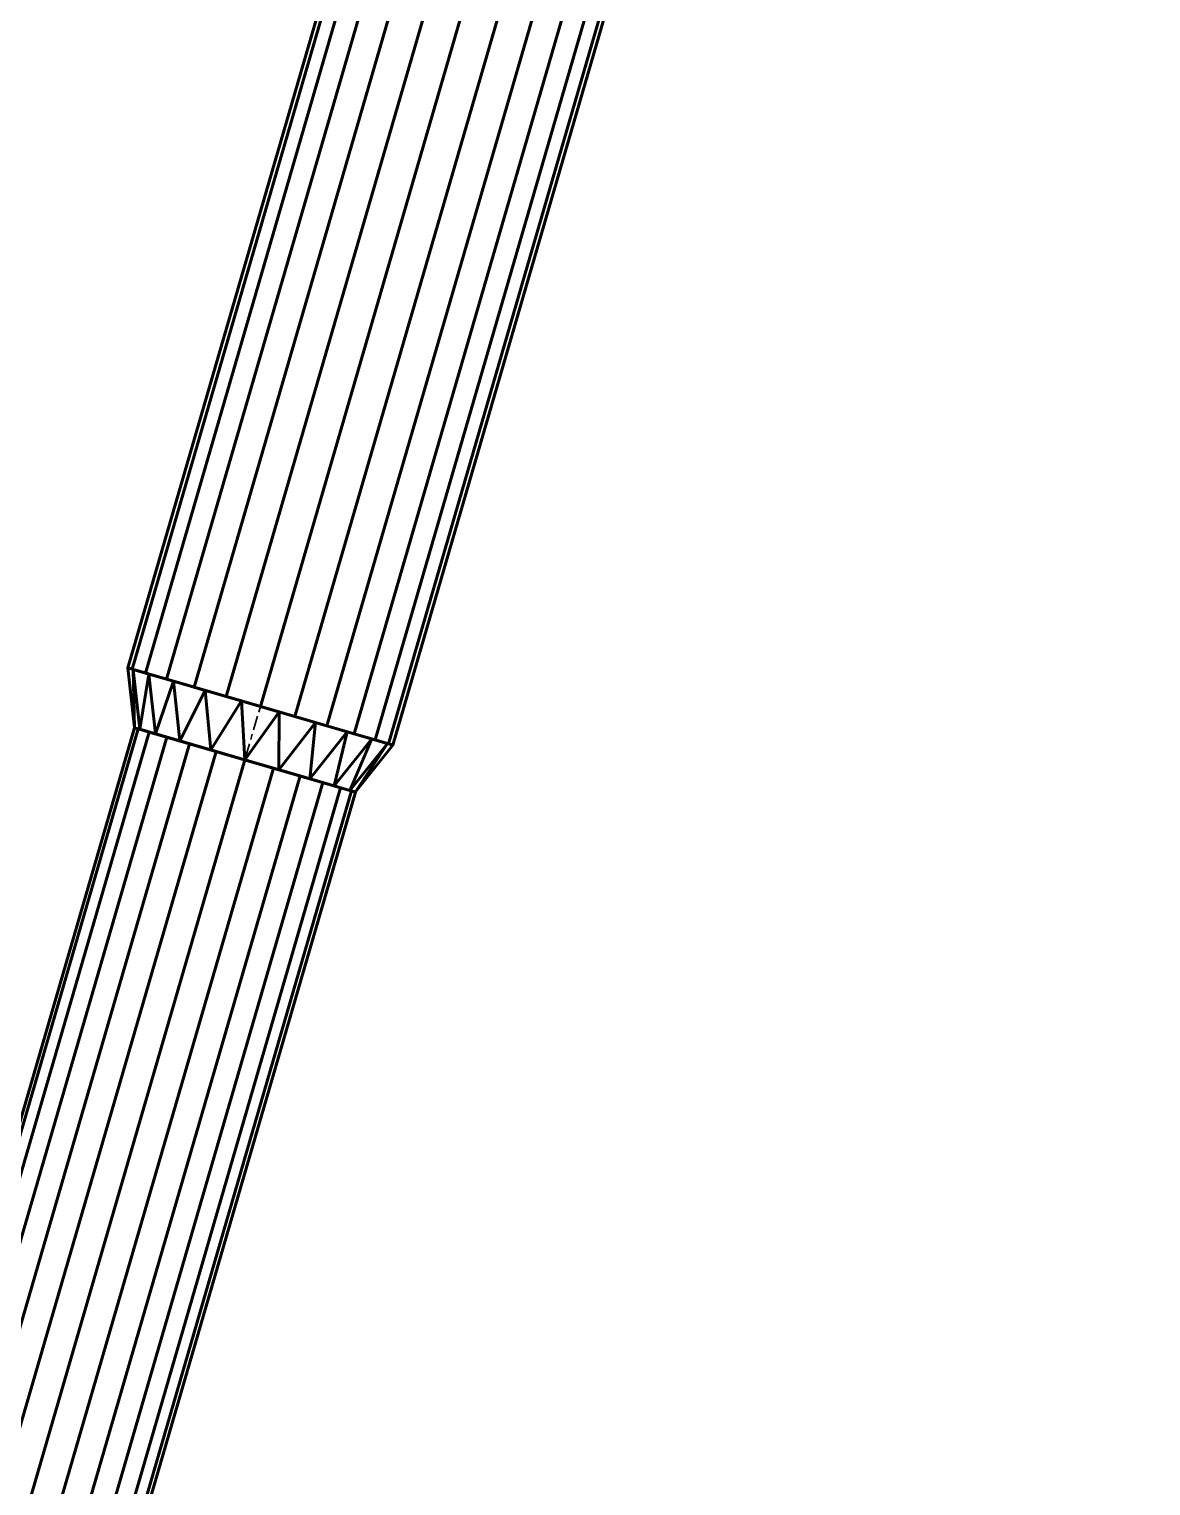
# Model space of a CAD drawing. Header units: inches. Extents: x -1654 to 1344, y -1538 to 36.
# Drawn here: x -804.2 to -755.5, y -530.1 to -466.9 of the extents above; entities that cross this region are included whole.
import ezdxf

# ---------------------------------------------------------------- set-up
doc = ezdxf.new("R2010")
doc.units = ezdxf.units.IN
doc.header["$MEASUREMENT"] = 0
doc.linetypes.add('Center', pattern=[1.25, 0.25, -0.1875, 0.625, -0.1875])
doc.layers.add('M-HVAC-DUCT', color=1, linetype='Center', lineweight=30)
doc.layers.add('M-HVAC-DUCT-SA', color=1, linetype='Continuous', lineweight=50)

# ---------------------------------------------------------------- blocks, each defined once
blk = doc.blocks.new('Round Transition - Angle - 45 Degree-838119-_3D_')
at = {"layer": 'M-HVAC-DUCT', "color": 8, "linetype": 'Continuous', "lineweight": 50}
mesh = blk.add_polyface(dxfattribs=at)
corners = [(0, -6), (0, -5.757, 1.69), (0, -5.048, 3.244), (0, -3.929, 4.534), (0, -2.492, 5.458), (0, -0.854, 5.939), (0, 0.854, 5.939), (0, 2.492, 5.458), (0, 3.929, 4.534), (0, 5.048, 3.244), (0, 5.757, 1.69), (0, 6), (0, 5.757, -1.69), (0, 5.048, -3.244), (0, 3.929, -4.534), (0, 2.492, -5.458), (0, 0.854, -5.939), (0, -0.854, -5.939), (0, -2.492, -5.458), (0, -3.929, -4.534), (0, -5.048, -3.244), (0, -5.757, -1.69)]
mesh.append_faces([[corners[k] for k in face] for face in [(11, 9, 10)]], dxfattribs={"vtx0": -1, "color": 8})
mesh.append_faces([[corners[k] for k in face] for face in [(14, 3, 12, 13), (12, 3, 11)]], dxfattribs={"vtx0": -1, "vtx1": -1, "color": 8})
mesh.append_faces([[corners[k] for k in face] for face in [(15, 0, 3, 14)]], dxfattribs={"vtx0": -1, "vtx1": -1, "vtx2": -1, "color": 8})
mesh.append_faces([[corners[k] for k in face] for face in [(11, 7, 8, 9), (0, 15, 16, 17)]], dxfattribs={"vtx0": -1, "vtx3": -1, "color": 8})
mesh.append_faces([[corners[k] for k in face] for face in [(6, 7, 11, 5)]], dxfattribs={"vtx1": -1, "vtx2": -1, "color": 8})
mesh.append_faces([[corners[k] for k in face] for face in [(20, 21, 0, 19)]], dxfattribs={"vtx2": -1, "color": 8})
mesh.append_faces([[corners[k] for k in face] for face in [(3, 4, 5, 11), (17, 18, 19, 0)]], dxfattribs={"vtx2": -1, "vtx3": -1, "color": 8})
mesh.append_faces([[corners[k] for k in face] for face in [(0, 1, 2, 3)]], dxfattribs={"vtx3": -1, "color": 8})
mesh = blk.add_polyface(dxfattribs=at)
corners = [(0, -6), (0, -5.757, -1.69), (0, -5.048, -3.244), (0, -3.929, -4.534), (0, -2.492, -5.458), (0, -0.854, -5.939), (0, 0.854, -5.939), (0, 2.492, -5.458), (0, 3.929, -4.534), (0, 5.048, -3.244), (0, 5.757, -1.69), (0, 6), (2.414, 5), (2.414, 4.755, -1.545), (2.414, 4.045, -2.939), (2.414, 2.939, -4.045), (2.414, 1.545, -4.755), (2.414, 0, -5), (2.414, -1.545, -4.755), (2.414, -2.939, -4.045), (2.414, -4.045, -2.939), (2.414, -4.755, -1.545), (2.414, -5)]
mesh.append_faces([[corners[k] for k in face] for face in [(12, 10, 11)]], dxfattribs={"vtx0": -1, "color": 8})
mesh.append_faces([[corners[k] for k in face] for face in [(9, 14, 8), (5, 18, 4), (4, 19, 3)]], dxfattribs={"vtx0": -1, "vtx1": -1, "color": 8})
mesh.append_faces([[corners[k] for k in face] for face in [(13, 9, 10), (15, 7, 8), (20, 2, 3), (17, 5, 6)]], dxfattribs={"vtx0": -1, "vtx2": -1, "color": 8})
mesh.append_faces([[corners[k] for k in face] for face in [(0, 1, 22)]], dxfattribs={"vtx1": -1, "color": 8})
mesh.append_faces([[corners[k] for k in face] for face in [(12, 13, 10), (15, 16, 7), (14, 15, 8), (13, 14, 9), (6, 7, 16), (16, 17, 6), (18, 19, 4), (17, 18, 5), (21, 22, 1), (20, 21, 2), (19, 20, 3), (1, 2, 21)]], dxfattribs={"vtx1": -1, "vtx2": -1, "color": 8})
mesh = blk.add_polyface(dxfattribs=at)
corners = [(0, 6), (0, 5.757, 1.69), (0, 5.048, 3.244), (0, 3.929, 4.534), (0, 2.492, 5.458), (0, 0.854, 5.939), (0, -0.854, 5.939), (0, -2.492, 5.458), (0, -3.929, 4.534), (0, -5.048, 3.244), (0, -5.757, 1.69), (0, -6), (2.414, -5), (2.414, -4.755, 1.545), (2.414, -4.045, 2.939), (2.414, -2.939, 4.045), (2.414, -1.545, 4.755), (2.414, 0, 5), (2.414, 1.545, 4.755), (2.414, 2.939, 4.045), (2.414, 4.045, 2.939), (2.414, 4.755, 1.545), (2.414, 5)]
mesh.append_faces([[corners[k] for k in face] for face in [(12, 10, 11)]], dxfattribs={"vtx0": -1, "color": 8})
mesh.append_faces([[corners[k] for k in face] for face in [(9, 14, 8), (5, 18, 4), (4, 19, 3)]], dxfattribs={"vtx0": -1, "vtx1": -1, "color": 8})
mesh.append_faces([[corners[k] for k in face] for face in [(13, 9, 10), (15, 7, 8), (20, 2, 3), (17, 5, 6)]], dxfattribs={"vtx0": -1, "vtx2": -1, "color": 8})
mesh.append_faces([[corners[k] for k in face] for face in [(0, 1, 22)]], dxfattribs={"vtx1": -1, "color": 8})
mesh.append_faces([[corners[k] for k in face] for face in [(12, 13, 10), (15, 16, 7), (14, 15, 8), (13, 14, 9), (6, 7, 16), (16, 17, 6), (18, 19, 4), (17, 18, 5), (21, 22, 1), (20, 21, 2), (19, 20, 3), (1, 2, 21)]], dxfattribs={"vtx1": -1, "vtx2": -1, "color": 8})
mesh = blk.add_polyface(dxfattribs=at)
corners = [(2.414, -5), (2.414, -4.755, -1.545), (2.414, -4.045, -2.939), (2.414, -2.939, -4.045), (2.414, -1.545, -4.755), (2.414, 0, -5), (2.414, 1.545, -4.755), (2.414, 2.939, -4.045), (2.414, 4.045, -2.939), (2.414, 4.755, -1.545), (2.414, 5), (2.414, 4.755, 1.545), (2.414, 4.045, 2.939), (2.414, 2.939, 4.045), (2.414, 1.545, 4.755), (2.414, 0, 5), (2.414, -1.545, 4.755), (2.414, -2.939, 4.045), (2.414, -4.045, 2.939), (2.414, -4.755, 1.545)]
mesh.append_faces([[corners[k] for k in face] for face in [(9, 19, 4, 6)]], dxfattribs={"vtx0": -1, "vtx1": -1, "vtx2": -1, "vtx3": -1, "color": 8})
mesh.append_faces([[corners[k] for k in face] for face in [(9, 15, 16, 17), (9, 17, 18, 19)]], dxfattribs={"vtx0": -1, "vtx3": -1, "color": 8})
mesh.append_faces([[corners[k] for k in face] for face in [(1, 2, 19, 0), (8, 9, 6, 7)]], dxfattribs={"vtx1": -1, "color": 8})
mesh.append_faces([[corners[k] for k in face] for face in [(14, 15, 9, 13), (12, 13, 9)]], dxfattribs={"vtx1": -1, "vtx2": -1, "color": 8})
mesh.append_faces([[corners[k] for k in face] for face in [(4, 5, 6)]], dxfattribs={"vtx2": -1, "color": 8})
mesh.append_faces([[corners[k] for k in face] for face in [(2, 3, 4, 19)]], dxfattribs={"vtx2": -1, "vtx3": -1, "color": 8})
mesh.append_faces([[corners[k] for k in face] for face in [(9, 10, 11, 12)]], dxfattribs={"vtx3": -1, "color": 8})

msp = doc.modelspace()

# ---------------------------------------------------------------- linework, layer by layer
at = {"layer": 'M-HVAC-DUCT', "color": 5}
for p, q in [((-715.373, -225.238, 1326), (-794.175, -496.3, 1326)), ((-715.373, -225.238, 1326), (-794.175, -496.3, 1326)), ((-794.175, -496.3, 1326), (-794.849, -498.618, 1326)), ((-794.849, -498.618, 1326), (-847.141, -678.495, 1326)), ((-794.849, -498.618, 1326), (-847.141, -678.495, 1326))]:
    msp.add_line(p, q, dxfattribs=at)

# ---------------------------------------------------------------- block references
at = {"layer": 'M-HVAC-DUCT-SA', "color": 8, "rotation": 253.7901312840834}
msp.add_blockref('Round Transition - Angle - 45 Degree-838119-_3D_', (-794.175, -496.3, 1326), dxfattribs=at)

# ---------------------------------------------------------------- meshes
at = {"layer": 'M-HVAC-DUCT-SA', "color": 8}
mesh = msp.add_polyface(dxfattribs=at)
corners = [(215.444, -471.407, 1332), (215.5, -471.215, 1333.78), (215.666, -470.647, 1335.471), (215.932, -469.731, 1336.988), (216.285, -468.515, 1338.255), (216.709, -467.059, 1339.208), (217.181, -465.435, 1339.799), (217.678, -463.725, 1340), (-801.034, -167.572, 1340), (-801.53, -169.282, 1339.799), (-802.002, -170.905, 1339.208), (-802.426, -172.362, 1338.255), (-802.78, -173.578, 1336.988), (-803.046, -174.493, 1335.471), (-803.211, -175.062, 1333.78), (-803.267, -175.254, 1332)]
mesh.append_faces([[corners[k] for k in face] for face in [(8, 9, 6, 7)]], dxfattribs={"vtx1": -1, "color": 8})
mesh.append_faces([[corners[k] for k in face] for face in [(9, 10, 5, 6), (10, 11, 4, 5), (3, 4, 11, 12), (12, 13, 2, 3), (13, 14, 1, 2)]], dxfattribs={"vtx1": -1, "vtx3": -1, "color": 8})
mesh.append_faces([[corners[k] for k in face] for face in [(14, 15, 0, 1)]], dxfattribs={"vtx3": -1, "color": 8})
mesh = msp.add_polyface(dxfattribs=at)
corners = [(217.678, -463.725, 1324), (217.181, -465.435, 1324.201), (216.709, -467.059, 1324.792), (216.285, -468.515, 1325.745), (215.932, -469.731, 1327.012), (215.666, -470.647, 1328.529), (215.5, -471.215, 1330.22), (215.444, -471.407, 1332), (-803.267, -175.254, 1332), (-803.211, -175.062, 1330.22), (-803.046, -174.493, 1328.529), (-802.78, -173.578, 1327.012), (-802.426, -172.362, 1325.745), (-802.002, -170.905, 1324.792), (-801.53, -169.282, 1324.201), (-801.034, -167.572, 1324)]
mesh.append_faces([[corners[k] for k in face] for face in [(8, 9, 6, 7)]], dxfattribs={"vtx1": -1, "color": 8})
mesh.append_faces([[corners[k] for k in face] for face in [(9, 10, 5, 6), (10, 11, 4, 5), (3, 4, 11, 12), (12, 13, 2, 3), (13, 14, 1, 2)]], dxfattribs={"vtx1": -1, "vtx3": -1, "color": 8})
mesh.append_faces([[corners[k] for k in face] for face in [(14, 15, 0, 1)]], dxfattribs={"vtx3": -1, "color": 8})
mesh = msp.add_polyface(dxfattribs=at)
corners = [(-715.373, -225.238, 1332), (-716.865, -224.805, 1331.796), (-718.254, -224.401, 1331.196), (-719.447, -224.054, 1330.243), (-720.363, -223.788, 1329), (-720.939, -223.621, 1327.553), (-721.135, -223.564, 1326), (-799.936, -494.625, 1326), (-799.74, -494.682, 1327.553), (-799.164, -494.849, 1329), (-798.249, -495.115, 1330.243), (-797.055, -495.462, 1331.196), (-795.666, -495.866, 1331.796), (-794.175, -496.3, 1332)]
mesh.append_faces([[corners[k] for k in face] for face in [(8, 9, 4, 5), (3, 4, 9, 10), (11, 12, 1, 2), (2, 3, 10, 11)]], dxfattribs={"vtx1": -1, "vtx3": -1, "color": 8})
mesh.append_faces([[corners[k] for k in face] for face in [(6, 7, 8, 5)]], dxfattribs={"vtx2": -1, "color": 8})
mesh.append_faces([[corners[k] for k in face] for face in [(12, 13, 0, 1)]], dxfattribs={"vtx3": -1, "color": 8})
mesh = msp.add_polyface(dxfattribs=at)
corners = [(-721.135, -223.564, 1326), (-720.939, -223.621, 1324.447), (-720.363, -223.788, 1323), (-719.447, -224.054, 1321.757), (-718.254, -224.401, 1320.804), (-716.865, -224.805, 1320.204), (-715.373, -225.238, 1320), (-794.175, -496.3, 1320), (-795.666, -495.866, 1320.204), (-797.055, -495.462, 1320.804), (-798.249, -495.115, 1321.757), (-799.164, -494.849, 1323), (-799.74, -494.682, 1324.447), (-799.936, -494.625, 1326)]
mesh.append_faces([[corners[k] for k in face] for face in [(7, 8, 5, 6)]], dxfattribs={"vtx1": -1, "color": 8})
mesh.append_faces([[corners[k] for k in face] for face in [(8, 9, 4, 5), (3, 4, 9, 10), (11, 12, 1, 2), (2, 3, 10, 11)]], dxfattribs={"vtx1": -1, "vtx3": -1, "color": 8})
mesh.append_faces([[corners[k] for k in face] for face in [(12, 13, 0, 1)]], dxfattribs={"vtx3": -1, "color": 8})
mesh = msp.add_polyface(dxfattribs=at)
corners = [(-709.612, -226.913, 1326), (-709.808, -226.856, 1327.553), (-710.384, -226.689, 1329), (-711.299, -226.423, 1330.243), (-712.493, -226.076, 1331.196), (-713.882, -225.672, 1331.796), (-715.373, -225.238, 1332), (-794.175, -496.3, 1332), (-792.683, -496.733, 1331.796), (-791.294, -497.137, 1331.196), (-790.101, -497.484, 1330.243), (-789.185, -497.75, 1329), (-788.609, -497.917, 1327.553), (-788.413, -497.974, 1326)]
mesh.append_faces([[corners[k] for k in face] for face in [(7, 8, 5, 6)]], dxfattribs={"vtx1": -1, "color": 8})
mesh.append_faces([[corners[k] for k in face] for face in [(8, 9, 4, 5), (3, 4, 9, 10), (11, 12, 1, 2), (2, 3, 10, 11)]], dxfattribs={"vtx1": -1, "vtx3": -1, "color": 8})
mesh.append_faces([[corners[k] for k in face] for face in [(12, 13, 0, 1)]], dxfattribs={"vtx3": -1, "color": 8})
mesh = msp.add_polyface(dxfattribs=at)
corners = [(-715.373, -225.238, 1320), (-713.882, -225.672, 1320.204), (-712.493, -226.076, 1320.804), (-711.299, -226.423, 1321.757), (-710.384, -226.689, 1323), (-709.808, -226.856, 1324.447), (-709.612, -226.913, 1326), (-788.413, -497.974, 1326), (-788.609, -497.917, 1324.447), (-789.185, -497.75, 1323), (-790.101, -497.484, 1321.757), (-791.294, -497.137, 1320.804), (-792.683, -496.733, 1320.204), (-794.175, -496.3, 1320)]
mesh.append_faces([[corners[k] for k in face] for face in [(7, 8, 5, 6)]], dxfattribs={"vtx1": -1, "color": 8})
mesh.append_faces([[corners[k] for k in face] for face in [(8, 9, 4, 5), (3, 4, 9, 10), (11, 12, 1, 2), (2, 3, 10, 11)]], dxfattribs={"vtx1": -1, "vtx3": -1, "color": 8})
mesh.append_faces([[corners[k] for k in face] for face in [(12, 13, 0, 1)]], dxfattribs={"vtx3": -1, "color": 8})
mesh = msp.add_polyface(dxfattribs=at)
corners = [(-799.936, -494.625, 1326), (-799.74, -494.682, 1324.447), (-799.164, -494.849, 1323), (-798.249, -495.115, 1321.757), (-797.055, -495.462, 1320.804), (-795.666, -495.866, 1320.204), (-794.175, -496.3, 1320), (-792.683, -496.733, 1320.204), (-791.294, -497.137, 1320.804), (-790.101, -497.484, 1321.757), (-789.185, -497.75, 1323), (-788.609, -497.917, 1324.447), (-788.413, -497.974, 1326), (-788.609, -497.917, 1327.553), (-789.185, -497.75, 1329), (-790.101, -497.484, 1330.243), (-791.294, -497.137, 1331.196), (-792.683, -496.733, 1331.796), (-794.175, -496.3, 1332), (-795.666, -495.866, 1331.796), (-797.055, -495.462, 1331.196), (-798.249, -495.115, 1330.243), (-799.164, -494.849, 1329), (-799.74, -494.682, 1327.553)]
mesh.append_faces([[corners[k] for k in face] for face in [(23, 21, 22), (17, 15, 16), (5, 3, 4), (11, 9, 10)]], dxfattribs={"vtx0": -1, "color": 8})
mesh.append_faces([[corners[k] for k in face] for face in [(13, 17, 11, 12), (7, 23, 5, 6)]], dxfattribs={"vtx0": -1, "vtx1": -1, "color": 8})
mesh.append_faces([[corners[k] for k in face] for face in [(7, 11, 23)]], dxfattribs={"vtx0": -1, "vtx1": -1, "vtx2": -1, "color": 8})
mesh.append_faces([[corners[k] for k in face] for face in [(11, 17, 19, 23)]], dxfattribs={"vtx0": -1, "vtx1": -1, "vtx2": -1, "vtx3": -1, "color": 8})
mesh.append_faces([[corners[k] for k in face] for face in [(17, 18, 19)]], dxfattribs={"vtx2": -1, "color": 8})
mesh.append_faces([[corners[k] for k in face] for face in [(19, 20, 21, 23), (13, 14, 15, 17), (23, 0, 1, 5), (1, 2, 3, 5), (7, 8, 9, 11)]], dxfattribs={"vtx2": -1, "vtx3": -1, "color": 8})
mesh = msp.add_polyface(dxfattribs=at)
corners = [(-794.849, -498.618, 1331), (-796.091, -498.256, 1330.83), (-797.249, -497.92, 1330.33), (-798.244, -497.631, 1329.536), (-799.007, -497.409, 1328.5), (-799.486, -497.27, 1327.294), (-799.65, -497.222, 1326), (-851.942, -677.099, 1326), (-851.779, -677.146, 1327.294), (-851.299, -677.286, 1328.5), (-850.536, -677.508, 1329.536), (-849.542, -677.797, 1330.33), (-848.384, -678.133, 1330.83), (-847.141, -678.495, 1331)]
mesh.append_faces([[corners[k] for k in face] for face in [(8, 9, 4, 5), (3, 4, 9, 10), (11, 12, 1, 2), (2, 3, 10, 11)]], dxfattribs={"vtx1": -1, "vtx3": -1, "color": 8})
mesh.append_faces([[corners[k] for k in face] for face in [(6, 7, 8, 5)]], dxfattribs={"vtx2": -1, "color": 8})
mesh.append_faces([[corners[k] for k in face] for face in [(12, 13, 0, 1)]], dxfattribs={"vtx3": -1, "color": 8})
mesh = msp.add_polyface(dxfattribs=at)
corners = [(-799.65, -497.222, 1326), (-799.486, -497.27, 1324.706), (-799.007, -497.409, 1323.5), (-798.244, -497.631, 1322.464), (-797.249, -497.92, 1321.67), (-796.091, -498.256, 1321.17), (-794.849, -498.618, 1321), (-847.141, -678.495, 1321), (-848.384, -678.133, 1321.17), (-849.542, -677.797, 1321.67), (-850.536, -677.508, 1322.464), (-851.299, -677.286, 1323.5), (-851.779, -677.146, 1324.706), (-851.942, -677.099, 1326)]
mesh.append_faces([[corners[k] for k in face] for face in [(7, 8, 5, 6)]], dxfattribs={"vtx1": -1, "color": 8})
mesh.append_faces([[corners[k] for k in face] for face in [(8, 9, 4, 5), (3, 4, 9, 10), (11, 12, 1, 2), (2, 3, 10, 11)]], dxfattribs={"vtx1": -1, "vtx3": -1, "color": 8})
mesh.append_faces([[corners[k] for k in face] for face in [(12, 13, 0, 1)]], dxfattribs={"vtx3": -1, "color": 8})
mesh = msp.add_polyface(dxfattribs=at)
corners = [(-799.65, -497.222, 1326), (-799.486, -497.27, 1327.294), (-799.007, -497.409, 1328.5), (-798.244, -497.631, 1329.536), (-797.249, -497.92, 1330.33), (-796.091, -498.256, 1330.83), (-794.849, -498.618, 1331), (-793.606, -498.979, 1330.83), (-792.448, -499.316, 1330.33), (-791.454, -499.605, 1329.536), (-790.691, -499.827, 1328.5), (-790.211, -499.966, 1327.294), (-790.047, -500.014, 1326), (-790.211, -499.966, 1324.706), (-790.691, -499.827, 1323.5), (-791.454, -499.605, 1322.464), (-792.448, -499.316, 1321.67), (-793.606, -498.979, 1321.17), (-794.849, -498.618, 1321), (-796.091, -498.256, 1321.17), (-797.249, -497.92, 1321.67), (-798.244, -497.631, 1322.464), (-799.007, -497.409, 1323.5), (-799.486, -497.27, 1324.706)]
mesh.append_faces([[corners[k] for k in face] for face in [(13, 11, 12)]], dxfattribs={"vtx0": -1, "color": 8})
mesh.append_faces([[corners[k] for k in face] for face in [(2, 10, 22, 1)]], dxfattribs={"vtx0": -1, "vtx1": -1, "vtx2": -1, "color": 8})
mesh.append_faces([[corners[k] for k in face] for face in [(22, 10, 14, 16)]], dxfattribs={"vtx0": -1, "vtx1": -1, "vtx2": -1, "vtx3": -1, "color": 8})
mesh.append_faces([[corners[k] for k in face] for face in [(16, 19, 20, 22)]], dxfattribs={"vtx0": -1, "vtx2": -1, "vtx3": -1, "color": 8})
mesh.append_faces([[corners[k] for k in face] for face in [(21, 22, 20), (15, 16, 14)]], dxfattribs={"vtx1": -1, "color": 8})
mesh.append_faces([[corners[k] for k in face] for face in [(4, 5, 7, 8), (10, 11, 13, 14)]], dxfattribs={"vtx1": -1, "vtx3": -1, "color": 8})
mesh.append_faces([[corners[k] for k in face] for face in [(5, 6, 7), (23, 0, 1, 22), (17, 18, 19, 16)]], dxfattribs={"vtx2": -1, "color": 8})
mesh.append_faces([[corners[k] for k in face] for face in [(2, 3, 4, 8), (8, 9, 10, 2)]], dxfattribs={"vtx2": -1, "vtx3": -1, "color": 8})
mesh = msp.add_polyface(dxfattribs=at)
corners = [(-790.047, -500.014, 1326), (-790.211, -499.966, 1327.294), (-790.691, -499.827, 1328.5), (-791.454, -499.605, 1329.536), (-792.448, -499.316, 1330.33), (-793.606, -498.979, 1330.83), (-794.849, -498.618, 1331), (-847.141, -678.495, 1331), (-845.899, -678.856, 1330.83), (-844.741, -679.193, 1330.33), (-843.746, -679.482, 1329.536), (-842.983, -679.704, 1328.5), (-842.504, -679.843, 1327.294), (-842.34, -679.891, 1326)]
mesh.append_faces([[corners[k] for k in face] for face in [(7, 8, 5, 6)]], dxfattribs={"vtx1": -1, "color": 8})
mesh.append_faces([[corners[k] for k in face] for face in [(8, 9, 4, 5), (3, 4, 9, 10), (11, 12, 1, 2), (2, 3, 10, 11)]], dxfattribs={"vtx1": -1, "vtx3": -1, "color": 8})
mesh.append_faces([[corners[k] for k in face] for face in [(12, 13, 0, 1)]], dxfattribs={"vtx3": -1, "color": 8})
mesh = msp.add_polyface(dxfattribs=at)
corners = [(-794.849, -498.618, 1321), (-793.606, -498.979, 1321.17), (-792.448, -499.316, 1321.67), (-791.454, -499.605, 1322.464), (-790.691, -499.827, 1323.5), (-790.211, -499.966, 1324.706), (-790.047, -500.014, 1326), (-842.34, -679.891, 1326), (-842.504, -679.843, 1324.706), (-842.983, -679.704, 1323.5), (-843.746, -679.482, 1322.464), (-844.741, -679.193, 1321.67), (-845.899, -678.856, 1321.17), (-847.141, -678.495, 1321)]
mesh.append_faces([[corners[k] for k in face] for face in [(7, 8, 5, 6)]], dxfattribs={"vtx1": -1, "color": 8})
mesh.append_faces([[corners[k] for k in face] for face in [(8, 9, 4, 5), (3, 4, 9, 10), (11, 12, 1, 2), (2, 3, 10, 11)]], dxfattribs={"vtx1": -1, "vtx3": -1, "color": 8})
mesh.append_faces([[corners[k] for k in face] for face in [(12, 13, 0, 1)]], dxfattribs={"vtx3": -1, "color": 8})

doc.saveas('drawing.dxf')
